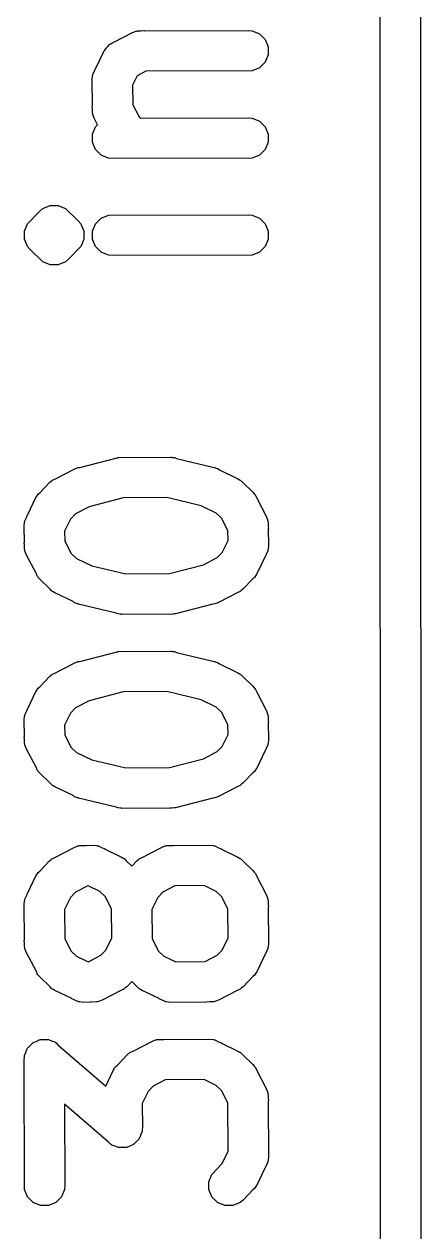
# Model space of a CAD drawing. Extents: x 0 to 3.6, y 0 to 2.89.
# Drawn here: x 3.2249 to 3.3399, y 1.0615 to 1.4116 of the extents above; entities that cross this region are included whole.
import ezdxf

# ---------------------------------------------------------------- set-up
doc = ezdxf.new("R2010")
doc.units = 0
doc.header["$MEASUREMENT"] = 0
doc.layers.add('BLACK', color=7, linetype='CONTINUOUS')

msp = doc.modelspace()

# ---------------------------------------------------------------- linework, layer by layer
at = {"layer": 'BLACK', "linetype": 'CONTINUOUS'}
for p, q in [((3.32821, 0.0338), (3.3281, 2.36599)), ((3.33979, 2.3662), (3.3399, 0.03401)), ((3.25091, 1.40638), (3.25626, 1.40916)), ((3.25626, 1.40916), (3.25735, 1.40958)), ((3.25735, 1.40958), (3.25756, 1.40959)), ((3.25756, 1.40959), (3.25775, 1.40967)), ((3.25775, 1.40967), (3.25875, 1.40968)), ((3.25875, 1.40968), (3.25964, 1.40974)), ((3.25964, 1.40974), (3.25982, 1.40968)), ((3.25982, 1.40968), (3.28984, 1.40979)), ((3.28984, 1.40979), (3.29099, 1.40967)), ((3.29099, 1.40967), (3.29312, 1.40879)), ((3.29312, 1.40879), (3.29475, 1.40716)), ((3.24815, 1.40399), (3.24825, 1.40411)), ((3.24825, 1.40411), (3.24862, 1.40469)), ((3.24862, 1.40469), (3.24918, 1.40517)), ((3.24918, 1.40517), (3.24966, 1.40573)), ((3.24966, 1.40573), (3.25006, 1.40594)), ((3.25006, 1.40594), (3.25036, 1.4062)), ((3.25036, 1.4062), (3.25091, 1.40638)), ((3.29475, 1.40716), (3.29563, 1.40503)), ((3.29563, 1.40503), (3.29563, 1.40273)), ((3.24564, 1.39881), (3.248, 1.40371)), ((3.248, 1.40371), (3.24812, 1.4039)), ((3.24812, 1.4039), (3.24815, 1.40399)), ((3.29475, 1.4006), (3.29312, 1.39897)), ((3.29563, 1.40273), (3.29475, 1.4006)), ((3.24477, 1.397), (3.2453, 1.39809)), ((3.2453, 1.39809), (3.24556, 1.39873)), ((3.24556, 1.39873), (3.24564, 1.39881)), ((3.26015, 1.39798), (3.25761, 1.39666)), ((3.29099, 1.39809), (3.26015, 1.39798)), ((3.29312, 1.39897), (3.29099, 1.39809)), ((3.24456, 1.39544), (3.24468, 1.3966)), ((3.24465, 1.38788), (3.24456, 1.39544)), ((3.24468, 1.3966), (3.24476, 1.39679)), ((3.24476, 1.39679), (3.24477, 1.397)), ((3.25761, 1.39666), (3.25629, 1.39393)), ((3.25629, 1.39393), (3.25636, 1.38827)), ((3.24461, 1.38775), (3.24465, 1.38788)), ((3.24466, 1.38699), (3.24461, 1.38775)), ((3.24468, 1.38586), (3.24466, 1.38699)), ((3.25636, 1.38827), (3.2582, 1.38473)), ((3.24476, 1.38566), (3.24468, 1.38586)), ((3.24477, 1.38545), (3.24476, 1.38566)), ((3.24519, 1.38437), (3.24477, 1.38545)), ((3.24617, 1.38247), (3.24519, 1.38437)), ((3.2582, 1.38473), (3.25855, 1.38439)), ((3.25855, 1.38439), (3.28984, 1.38448)), ((3.28984, 1.38448), (3.29099, 1.38436)), ((3.29099, 1.38436), (3.29312, 1.38348)), ((3.29312, 1.38348), (3.29475, 1.38185)), ((3.24468, 1.37972), (3.24556, 1.38185)), ((3.24468, 1.37742), (3.24468, 1.37972)), ((3.24556, 1.38185), (3.24617, 1.38247)), ((3.29475, 1.38185), (3.29563, 1.37972)), ((3.29563, 1.37972), (3.29563, 1.37742)), ((3.24556, 1.37529), (3.24468, 1.37742)), ((3.29563, 1.37742), (3.29475, 1.37529)), ((3.24719, 1.37366), (3.24556, 1.37529)), ((3.24932, 1.37278), (3.24719, 1.37366)), ((3.25047, 1.37267), (3.24932, 1.37278)), ((3.29099, 1.37278), (3.25047, 1.37267)), ((3.29312, 1.37366), (3.29099, 1.37278)), ((3.29475, 1.37529), (3.29312, 1.37366)), ((3.23032, 1.35817), (3.23244, 1.35905)), ((3.23244, 1.35905), (3.23475, 1.35905)), ((3.23475, 1.35905), (3.23475, 1.35905)), ((3.23475, 1.35905), (3.23563, 1.35869)), ((3.23563, 1.35869), (3.23688, 1.35817)), ((3.22587, 1.35373), (3.22942, 1.35744)), ((3.22942, 1.35744), (3.23032, 1.35817)), ((3.23688, 1.35817), (3.23688, 1.35817)), ((3.23688, 1.35817), (3.24058, 1.35463)), ((3.24556, 1.35373), (3.24719, 1.35536)), ((3.24719, 1.35536), (3.24932, 1.35624)), ((3.24932, 1.35624), (3.28984, 1.35636)), ((3.28984, 1.35636), (3.29099, 1.35624)), ((3.29099, 1.35624), (3.29312, 1.35536)), ((3.29312, 1.35536), (3.29475, 1.35373)), ((3.22499, 1.3516), (3.22587, 1.35373)), ((3.22499, 1.3493), (3.22499, 1.3516)), ((3.22499, 1.3516), (3.22499, 1.3516)), ((3.22499, 1.3516), (3.22499, 1.3516)), ((3.22587, 1.35373), (3.22587, 1.35373)), ((3.24058, 1.35463), (3.24132, 1.35373)), ((3.24132, 1.35373), (3.24132, 1.35373)), ((3.24132, 1.35373), (3.2422, 1.3516)), ((3.2422, 1.3516), (3.2422, 1.3493)), ((3.24468, 1.3516), (3.24556, 1.35373)), ((3.24468, 1.3493), (3.24468, 1.3516)), ((3.29475, 1.35373), (3.29563, 1.3516)), ((3.29563, 1.3516), (3.29563, 1.3493)), ((3.2252, 1.34879), (3.22499, 1.3493)), ((3.22587, 1.34717), (3.2252, 1.34879)), ((3.2422, 1.3493), (3.24168, 1.34805)), ((3.24556, 1.34717), (3.24468, 1.3493)), ((3.29563, 1.3493), (3.29475, 1.34717)), ((3.22661, 1.34627), (3.22587, 1.34717)), ((3.22587, 1.34717), (3.22587, 1.34717)), ((3.23032, 1.34273), (3.22661, 1.34627)), ((3.24132, 1.34717), (3.23777, 1.34346)), ((3.24168, 1.34805), (3.24132, 1.34717)), ((3.24719, 1.34554), (3.24556, 1.34717)), ((3.24932, 1.34466), (3.24719, 1.34554)), ((3.25047, 1.34454), (3.24932, 1.34466)), ((3.29099, 1.34466), (3.25047, 1.34454)), ((3.29312, 1.34554), (3.29099, 1.34466)), ((3.29475, 1.34717), (3.29312, 1.34554)), ((3.23244, 1.34185), (3.23032, 1.34273)), ((3.23032, 1.34273), (3.23032, 1.34273)), ((3.23475, 1.34185), (3.23244, 1.34185)), ((3.23244, 1.34185), (3.23244, 1.34185)), ((3.23688, 1.34273), (3.23475, 1.34185)), ((3.23777, 1.34346), (3.23688, 1.34273)), ((3.24104, 1.28307), (3.25185, 1.28588)), ((3.25185, 1.28588), (3.25205, 1.2859)), ((3.25205, 1.2859), (3.25213, 1.28594)), ((3.25213, 1.28594), (3.25228, 1.28594)), ((3.25228, 1.28594), (3.25299, 1.28604)), ((3.25299, 1.28604), (3.25363, 1.28595)), ((3.25363, 1.28595), (3.26734, 1.28605)), ((3.26734, 1.28605), (3.26754, 1.28603)), ((3.26754, 1.28603), (3.26763, 1.28604)), ((3.26763, 1.28604), (3.26778, 1.28601)), ((3.26778, 1.28601), (3.26849, 1.28594)), ((3.26849, 1.28594), (3.26908, 1.2857)), ((3.26908, 1.2857), (3.28002, 1.28306)), ((3.23378, 1.2797), (3.23939, 1.28262)), ((3.23939, 1.28262), (3.23948, 1.28265)), ((3.23948, 1.28265), (3.23951, 1.28267)), ((3.23951, 1.28267), (3.23961, 1.2827)), ((3.23961, 1.2827), (3.24047, 1.28303)), ((3.24047, 1.28303), (3.24104, 1.28307)), ((3.28002, 1.28306), (3.28011, 1.28303)), ((3.28011, 1.28303), (3.28015, 1.28303)), ((3.28015, 1.28303), (3.28025, 1.28298)), ((3.28025, 1.28298), (3.28111, 1.28267)), ((3.28111, 1.28267), (3.28153, 1.28237)), ((3.28153, 1.28237), (3.28686, 1.2798)), ((3.2294, 1.27574), (3.23223, 1.2787)), ((3.23223, 1.2787), (3.23269, 1.27907)), ((3.23269, 1.27907), (3.23279, 1.27919)), ((3.23279, 1.27919), (3.2329, 1.27925)), ((3.2329, 1.27925), (3.23313, 1.27943)), ((3.23313, 1.27943), (3.23378, 1.2797)), ((3.28686, 1.2798), (3.28735, 1.27949)), ((3.28735, 1.27949), (3.2875, 1.27943)), ((3.2875, 1.27943), (3.28759, 1.27934)), ((3.28759, 1.27934), (3.28784, 1.27919)), ((3.28784, 1.27919), (3.28824, 1.27872)), ((3.28824, 1.27872), (3.2912, 1.27589)), ((3.22831, 1.27435), (3.22863, 1.27485)), ((3.22863, 1.27485), (3.22869, 1.27499)), ((3.22869, 1.27499), (3.22878, 1.27509)), ((3.22878, 1.27509), (3.22893, 1.27533)), ((3.22893, 1.27533), (3.2294, 1.27574)), ((3.2912, 1.27589), (3.29158, 1.27543)), ((3.29158, 1.27543), (3.29169, 1.27533)), ((3.29169, 1.27533), (3.29175, 1.27522)), ((3.29175, 1.27522), (3.29194, 1.27499)), ((3.29194, 1.27499), (3.29221, 1.27434)), ((3.22596, 1.26945), (3.22831, 1.27435)), ((3.24374, 1.27168), (3.23975, 1.26961)), ((3.25363, 1.27424), (3.24374, 1.27168)), ((3.26624, 1.27434), (3.25363, 1.27424)), ((3.27616, 1.27195), (3.26624, 1.27434)), ((3.28059, 1.26982), (3.27616, 1.27195)), ((3.29221, 1.27434), (3.29512, 1.26873)), ((3.22507, 1.26743), (3.22509, 1.26765)), ((3.22509, 1.26765), (3.22561, 1.26873)), ((3.22561, 1.26873), (3.22587, 1.26937)), ((3.22587, 1.26937), (3.22596, 1.26945)), ((3.2383, 1.26808), (3.23662, 1.2646)), ((3.23975, 1.26961), (3.2383, 1.26808)), ((3.28211, 1.26836), (3.28059, 1.26982)), ((3.28396, 1.26481), (3.28211, 1.26836)), ((3.29512, 1.26873), (3.29554, 1.26765)), ((3.29554, 1.26765), (3.29555, 1.26743)), ((3.22488, 1.26609), (3.22499, 1.26724)), ((3.22496, 1.2613), (3.22488, 1.26609)), ((3.22499, 1.26724), (3.22507, 1.26743)), ((3.23662, 1.2646), (3.23667, 1.26173)), ((3.284, 1.26195), (3.28396, 1.26481)), ((3.29555, 1.26743), (3.29563, 1.26724)), ((3.29563, 1.26724), (3.29565, 1.266)), ((3.29565, 1.266), (3.2957, 1.26535)), ((3.2957, 1.26535), (3.29567, 1.26525)), ((3.29567, 1.26525), (3.29575, 1.26046)), ((3.22493, 1.2612), (3.22496, 1.2613)), ((3.22497, 1.26055), (3.22493, 1.2612)), ((3.22499, 1.25931), (3.22497, 1.26055)), ((3.23667, 1.26173), (3.23851, 1.25818)), ((3.28233, 1.25846), (3.284, 1.26195)), ((3.22507, 1.25911), (3.22499, 1.25931)), ((3.22509, 1.2589), (3.22507, 1.25911)), ((3.2255, 1.25782), (3.22509, 1.2589)), ((3.22842, 1.25221), (3.2255, 1.25782)), ((3.23851, 1.25818), (3.24003, 1.25673)), ((3.28087, 1.25694), (3.28233, 1.25846)), ((3.29467, 1.2571), (3.29231, 1.2522)), ((3.29475, 1.25718), (3.29467, 1.2571)), ((3.29501, 1.25781), (3.29475, 1.25718)), ((3.29554, 1.2589), (3.29501, 1.25781)), ((3.29555, 1.25911), (3.29554, 1.2589)), ((3.29563, 1.25931), (3.29555, 1.25911)), ((3.29575, 1.26046), (3.29563, 1.25931)), ((3.24003, 1.25673), (3.24447, 1.2546)), ((3.24447, 1.2546), (3.25438, 1.25221)), ((3.26699, 1.2523), (3.27688, 1.25487)), ((3.27688, 1.25487), (3.28087, 1.25694)), ((3.22869, 1.25156), (3.22842, 1.25221)), ((3.22887, 1.25133), (3.22869, 1.25156)), ((3.22893, 1.25122), (3.22887, 1.25133)), ((3.22905, 1.25111), (3.22893, 1.25122)), ((3.22942, 1.25066), (3.22905, 1.25111)), ((3.23238, 1.24783), (3.22942, 1.25066)), ((3.25438, 1.25221), (3.26699, 1.2523)), ((3.29122, 1.25081), (3.28839, 1.24785)), ((3.29169, 1.25122), (3.29122, 1.25081)), ((3.29185, 1.25146), (3.29169, 1.25122)), ((3.29194, 1.25156), (3.29185, 1.25146)), ((3.292, 1.2517), (3.29194, 1.25156)), ((3.29231, 1.2522), (3.292, 1.2517)), ((3.23279, 1.24736), (3.23238, 1.24783)), ((3.23303, 1.24721), (3.23279, 1.24736)), ((3.23313, 1.24711), (3.23303, 1.24721)), ((3.23327, 1.24705), (3.23313, 1.24711)), ((3.23377, 1.24674), (3.23327, 1.24705)), ((3.2391, 1.24418), (3.23377, 1.24674)), ((3.28684, 1.24684), (3.28123, 1.24393)), ((3.2875, 1.24711), (3.28684, 1.24684)), ((3.28772, 1.2473), (3.2875, 1.24711)), ((3.28784, 1.24736), (3.28772, 1.2473)), ((3.28794, 1.24748), (3.28784, 1.24736)), ((3.28839, 1.24785), (3.28794, 1.24748)), ((3.23951, 1.24387), (3.2391, 1.24418)), ((3.24037, 1.24356), (3.23951, 1.24387)), ((3.24047, 1.24352), (3.24037, 1.24356)), ((3.24052, 1.24351), (3.24047, 1.24352)), ((3.2406, 1.24348), (3.24052, 1.24351)), ((3.25154, 1.24085), (3.2406, 1.24348)), ((3.27959, 1.24348), (3.26877, 1.24067)), ((3.28015, 1.24352), (3.27959, 1.24348)), ((3.28101, 1.24385), (3.28015, 1.24352)), ((3.28111, 1.24387), (3.28101, 1.24385)), ((3.28115, 1.2439), (3.28111, 1.24387)), ((3.28123, 1.24393), (3.28115, 1.2439)), ((3.25213, 1.24061), (3.25154, 1.24085)), ((3.25284, 1.24054), (3.25213, 1.24061)), ((3.25299, 1.2405), (3.25284, 1.24054)), ((3.25308, 1.24051), (3.25299, 1.2405)), ((3.25328, 1.24049), (3.25308, 1.24051)), ((3.26699, 1.2406), (3.25328, 1.24049)), ((3.26763, 1.2405), (3.26699, 1.2406)), ((3.26834, 1.24061), (3.26763, 1.2405)), ((3.26849, 1.24061), (3.26834, 1.24061)), ((3.26858, 1.24064), (3.26849, 1.24061)), ((3.26877, 1.24067), (3.26858, 1.24064)), ((3.24104, 1.22683), (3.25185, 1.22963)), ((3.25185, 1.22963), (3.25205, 1.22966)), ((3.25205, 1.22966), (3.25213, 1.2297)), ((3.25213, 1.2297), (3.25228, 1.2297)), ((3.25228, 1.2297), (3.25299, 1.2298)), ((3.25299, 1.2298), (3.25363, 1.22971)), ((3.25363, 1.22971), (3.26734, 1.22981)), ((3.26734, 1.22981), (3.26754, 1.22979)), ((3.26754, 1.22979), (3.26763, 1.2298)), ((3.26763, 1.2298), (3.26778, 1.22977)), ((3.26778, 1.22977), (3.26849, 1.2297)), ((3.26849, 1.2297), (3.26908, 1.22945)), ((3.26908, 1.22945), (3.28002, 1.22682)), ((3.23378, 1.22346), (3.23939, 1.22637)), ((3.23939, 1.22637), (3.23948, 1.22641)), ((3.23948, 1.22641), (3.23951, 1.22643)), ((3.23951, 1.22643), (3.23961, 1.22646)), ((3.23961, 1.22646), (3.24047, 1.22679)), ((3.24047, 1.22679), (3.24104, 1.22683)), ((3.28002, 1.22682), (3.28011, 1.22679)), ((3.28011, 1.22679), (3.28015, 1.22679)), ((3.28015, 1.22679), (3.28025, 1.22674)), ((3.28025, 1.22674), (3.28111, 1.22643)), ((3.28111, 1.22643), (3.28153, 1.22613)), ((3.28153, 1.22613), (3.28686, 1.22356)), ((3.2294, 1.2195), (3.23223, 1.22245)), ((3.23223, 1.22245), (3.23269, 1.22283)), ((3.23269, 1.22283), (3.23279, 1.22294)), ((3.23279, 1.22294), (3.2329, 1.223)), ((3.2329, 1.223), (3.23313, 1.22319)), ((3.23313, 1.22319), (3.23378, 1.22346)), ((3.28686, 1.22356), (3.28735, 1.22325)), ((3.28735, 1.22325), (3.2875, 1.22319)), ((3.2875, 1.22319), (3.28759, 1.2231)), ((3.28759, 1.2231), (3.28784, 1.22294)), ((3.28784, 1.22294), (3.28824, 1.22247)), ((3.28824, 1.22247), (3.2912, 1.21964)), ((3.22831, 1.21811), (3.22863, 1.2186)), ((3.22863, 1.2186), (3.22869, 1.21875)), ((3.22869, 1.21875), (3.22878, 1.21884)), ((3.22878, 1.21884), (3.22893, 1.21909)), ((3.22893, 1.21909), (3.2294, 1.2195)), ((3.2912, 1.21964), (3.29158, 1.21919)), ((3.29158, 1.21919), (3.29169, 1.21909)), ((3.29169, 1.21909), (3.29175, 1.21897)), ((3.29175, 1.21897), (3.29194, 1.21875)), ((3.29194, 1.21875), (3.29221, 1.2181)), ((3.22596, 1.21321), (3.22831, 1.21811)), ((3.24374, 1.21543), (3.23975, 1.21336)), ((3.25363, 1.218), (3.24374, 1.21543)), ((3.26624, 1.21809), (3.25363, 1.218)), ((3.27616, 1.21571), (3.26624, 1.21809)), ((3.28059, 1.21358), (3.27616, 1.21571)), ((3.29221, 1.2181), (3.29512, 1.21248)), ((3.22509, 1.2114), (3.22561, 1.21249)), ((3.22561, 1.21249), (3.22587, 1.21312)), ((3.22587, 1.21312), (3.22596, 1.21321)), ((3.2383, 1.21184), (3.23662, 1.20835)), ((3.23975, 1.21336), (3.2383, 1.21184)), ((3.28211, 1.21212), (3.28059, 1.21358)), ((3.28396, 1.20857), (3.28211, 1.21212)), ((3.29512, 1.21248), (3.29554, 1.2114)), ((3.22488, 1.20984), (3.22499, 1.21099)), ((3.22496, 1.20506), (3.22488, 1.20984)), ((3.22499, 1.21099), (3.22507, 1.21119)), ((3.22507, 1.21119), (3.22509, 1.2114)), ((3.23662, 1.20835), (3.23667, 1.20549)), ((3.284, 1.20571), (3.28396, 1.20857)), ((3.29554, 1.2114), (3.29555, 1.21119)), ((3.29555, 1.21119), (3.29563, 1.21099)), ((3.29563, 1.21099), (3.29565, 1.20976)), ((3.29565, 1.20976), (3.2957, 1.2091)), ((3.2957, 1.2091), (3.29567, 1.209)), ((3.29567, 1.209), (3.29575, 1.20422)), ((3.22493, 1.20496), (3.22496, 1.20506)), ((3.22497, 1.2043), (3.22493, 1.20496)), ((3.23667, 1.20549), (3.23851, 1.20194)), ((3.28233, 1.20222), (3.284, 1.20571)), ((3.22499, 1.20307), (3.22497, 1.2043)), ((3.22507, 1.20287), (3.22499, 1.20307)), ((3.22509, 1.20266), (3.22507, 1.20287)), ((3.2255, 1.20158), (3.22509, 1.20266)), ((3.22842, 1.19597), (3.2255, 1.20158)), ((3.23851, 1.20194), (3.24003, 1.20048)), ((3.28087, 1.2007), (3.28233, 1.20222)), ((3.29501, 1.20157), (3.29475, 1.20094)), ((3.29554, 1.20266), (3.29501, 1.20157)), ((3.29555, 1.20287), (3.29554, 1.20266)), ((3.29563, 1.20307), (3.29555, 1.20287)), ((3.29575, 1.20422), (3.29563, 1.20307)), ((3.24003, 1.20048), (3.24447, 1.19835)), ((3.24447, 1.19835), (3.25438, 1.19597)), ((3.26699, 1.19606), (3.27688, 1.19863)), ((3.27688, 1.19863), (3.28087, 1.2007)), ((3.29467, 1.20086), (3.29231, 1.19595)), ((3.29475, 1.20094), (3.29467, 1.20086)), ((3.22869, 1.19531), (3.22842, 1.19597)), ((3.22887, 1.19509), (3.22869, 1.19531)), ((3.22893, 1.19497), (3.22887, 1.19509)), ((3.22905, 1.19487), (3.22893, 1.19497)), ((3.22942, 1.19442), (3.22905, 1.19487)), ((3.23238, 1.19159), (3.22942, 1.19442)), ((3.25438, 1.19597), (3.26699, 1.19606)), ((3.29122, 1.19456), (3.28839, 1.19161)), ((3.29169, 1.19497), (3.29122, 1.19456)), ((3.29185, 1.19522), (3.29169, 1.19497)), ((3.29194, 1.19531), (3.29185, 1.19522)), ((3.292, 1.19546), (3.29194, 1.19531)), ((3.29231, 1.19595), (3.292, 1.19546)), ((3.23279, 1.19112), (3.23238, 1.19159)), ((3.23303, 1.19096), (3.23279, 1.19112)), ((3.23313, 1.19087), (3.23303, 1.19096)), ((3.23327, 1.19081), (3.23313, 1.19087)), ((3.23377, 1.1905), (3.23327, 1.19081)), ((3.2391, 1.18794), (3.23377, 1.1905)), ((3.28684, 1.1906), (3.28123, 1.18769)), ((3.2875, 1.19087), (3.28684, 1.1906)), ((3.28772, 1.19106), (3.2875, 1.19087)), ((3.28784, 1.19112), (3.28772, 1.19106)), ((3.28794, 1.19123), (3.28784, 1.19112)), ((3.28839, 1.19161), (3.28794, 1.19123)), ((3.23951, 1.18763), (3.2391, 1.18794)), ((3.24037, 1.18732), (3.23951, 1.18763)), ((3.24047, 1.18727), (3.24037, 1.18732)), ((3.24052, 1.18727), (3.24047, 1.18727)), ((3.2406, 1.18724), (3.24052, 1.18727)), ((3.25154, 1.18461), (3.2406, 1.18724)), ((3.27959, 1.18723), (3.26877, 1.18443)), ((3.28015, 1.18727), (3.27959, 1.18723)), ((3.28101, 1.1876), (3.28015, 1.18727)), ((3.28111, 1.18763), (3.28101, 1.1876)), ((3.28115, 1.18766), (3.28111, 1.18763)), ((3.28123, 1.18769), (3.28115, 1.18766)), ((3.25213, 1.18437), (3.25154, 1.18461)), ((3.25284, 1.18429), (3.25213, 1.18437)), ((3.25299, 1.18426), (3.25284, 1.18429)), ((3.25308, 1.18427), (3.25299, 1.18426)), ((3.25328, 1.18425), (3.25308, 1.18427)), ((3.26699, 1.18435), (3.25328, 1.18425)), ((3.26763, 1.18426), (3.26699, 1.18435)), ((3.26834, 1.18436), (3.26763, 1.18426)), ((3.26849, 1.18437), (3.26834, 1.18436)), ((3.26858, 1.1844), (3.26849, 1.18437)), ((3.26877, 1.18443), (3.26858, 1.1844)), ((3.23939, 1.17294), (3.24047, 1.17336)), ((3.24047, 1.17336), (3.24068, 1.17337)), ((3.24068, 1.17337), (3.24088, 1.17345)), ((3.24088, 1.17345), (3.24247, 1.1735)), ((3.24247, 1.1735), (3.24277, 1.17352)), ((3.24277, 1.17352), (3.24281, 1.17351)), ((3.24281, 1.17351), (3.24485, 1.17357)), ((3.24485, 1.17357), (3.246, 1.17345)), ((3.246, 1.17345), (3.24619, 1.17337)), ((3.24619, 1.17337), (3.24641, 1.17336)), ((3.24641, 1.17336), (3.24749, 1.17283)), ((3.2647, 1.17294), (3.26578, 1.17336)), ((3.26578, 1.17336), (3.26599, 1.17337)), ((3.26599, 1.17337), (3.26619, 1.17345)), ((3.26619, 1.17345), (3.26728, 1.17346)), ((3.26728, 1.17346), (3.26808, 1.17352)), ((3.26808, 1.17352), (3.26823, 1.17347)), ((3.26823, 1.17347), (3.27859, 1.17357)), ((3.27859, 1.17357), (3.27974, 1.17345)), ((3.27974, 1.17345), (3.27994, 1.17337)), ((3.27994, 1.17337), (3.28015, 1.17336)), ((3.28015, 1.17336), (3.28124, 1.17283)), ((3.23269, 1.1694), (3.23279, 1.16951)), ((3.23279, 1.16951), (3.2329, 1.16957)), ((3.2329, 1.16957), (3.23313, 1.16976)), ((3.23313, 1.16976), (3.23378, 1.17003)), ((3.23378, 1.17003), (3.23939, 1.17294)), ((3.24749, 1.17283), (3.24813, 1.17257)), ((3.24813, 1.17257), (3.24821, 1.17249)), ((3.24821, 1.17249), (3.25311, 1.17013)), ((3.25311, 1.17013), (3.25361, 1.16982)), ((3.25361, 1.16982), (3.25375, 1.16976)), ((3.25375, 1.16976), (3.25385, 1.16967)), ((3.25385, 1.16967), (3.25409, 1.16951)), ((3.25409, 1.16951), (3.2545, 1.16904)), ((3.258, 1.1694), (3.2581, 1.16951)), ((3.2581, 1.16951), (3.25821, 1.16957)), ((3.25821, 1.16957), (3.25844, 1.16976)), ((3.25844, 1.16976), (3.25909, 1.17003)), ((3.25909, 1.17003), (3.2647, 1.17294)), ((3.28124, 1.17283), (3.28187, 1.17257)), ((3.28187, 1.17257), (3.28195, 1.17249)), ((3.28195, 1.17249), (3.28686, 1.17013)), ((3.28686, 1.17013), (3.28735, 1.16982)), ((3.28735, 1.16982), (3.2875, 1.16976)), ((3.2875, 1.16976), (3.28759, 1.16967)), ((3.28759, 1.16967), (3.28784, 1.16951)), ((3.28784, 1.16951), (3.28824, 1.16904)), ((3.22893, 1.16566), (3.2294, 1.16607)), ((3.2294, 1.16607), (3.23223, 1.16902)), ((3.23223, 1.16902), (3.23269, 1.1694)), ((3.2545, 1.16904), (3.2561, 1.16751)), ((3.2561, 1.16751), (3.25754, 1.16902)), ((3.25754, 1.16902), (3.258, 1.1694)), ((3.28824, 1.16904), (3.2912, 1.16621)), ((3.2912, 1.16621), (3.29157, 1.16576)), ((3.22596, 1.15977), (3.22831, 1.16468)), ((3.22831, 1.16468), (3.22863, 1.16517)), ((3.22863, 1.16517), (3.22869, 1.16532)), ((3.22869, 1.16532), (3.22878, 1.16541)), ((3.22878, 1.16541), (3.22893, 1.16566)), ((3.29157, 1.16576), (3.29169, 1.16566)), ((3.29169, 1.16566), (3.29175, 1.16554)), ((3.29175, 1.16554), (3.29194, 1.16532)), ((3.29194, 1.16532), (3.29221, 1.16466)), ((3.29221, 1.16466), (3.29512, 1.15905)), ((3.22509, 1.15797), (3.22561, 1.15906)), ((3.22561, 1.15906), (3.22587, 1.15969)), ((3.22587, 1.15969), (3.22596, 1.15977)), ((3.23975, 1.15993), (3.2383, 1.15841)), ((3.24334, 1.16179), (3.23975, 1.15993)), ((3.24342, 1.16179), (3.24334, 1.16179)), ((3.24684, 1.16015), (3.24342, 1.16179)), ((3.24837, 1.15869), (3.24684, 1.16015)), ((3.26506, 1.15993), (3.26361, 1.15841)), ((3.2686, 1.16177), (3.26506, 1.15993)), ((3.27706, 1.16184), (3.2686, 1.16177)), ((3.28059, 1.16015), (3.27706, 1.16184)), ((3.28211, 1.15869), (3.28059, 1.16015)), ((3.29512, 1.15905), (3.29554, 1.15797)), ((3.22488, 1.15641), (3.22499, 1.15756)), ((3.22497, 1.14605), (3.22488, 1.15641)), ((3.22499, 1.15756), (3.22507, 1.15776)), ((3.22507, 1.15776), (3.22509, 1.15797)), ((3.2383, 1.15841), (3.2366, 1.15488)), ((3.2502, 1.15516), (3.24837, 1.15869)), ((3.26361, 1.15841), (3.26191, 1.15488)), ((3.28395, 1.15516), (3.28211, 1.15869)), ((3.29554, 1.15797), (3.29555, 1.15776)), ((3.29555, 1.15776), (3.29563, 1.15756)), ((3.29563, 1.15756), (3.29564, 1.15648)), ((3.29564, 1.15648), (3.2957, 1.15567)), ((3.2957, 1.15567), (3.29565, 1.15553)), ((3.29565, 1.15553), (3.29575, 1.14516)), ((3.2366, 1.15488), (3.23668, 1.14642)), ((3.25028, 1.14669), (3.2502, 1.15516)), ((3.26191, 1.15488), (3.26199, 1.14642)), ((3.28402, 1.14669), (3.28395, 1.15516)), ((3.22493, 1.1459), (3.22497, 1.14605)), ((3.22498, 1.1451), (3.22493, 1.1459)), ((3.22499, 1.14401), (3.22498, 1.1451)), ((3.23668, 1.14642), (3.23851, 1.14288)), ((3.24858, 1.14316), (3.25028, 1.14669)), ((3.26199, 1.14642), (3.26382, 1.14288)), ((3.28233, 1.14316), (3.28402, 1.14669)), ((3.29575, 1.14516), (3.29563, 1.14401)), ((3.22507, 1.14381), (3.22499, 1.14401)), ((3.22509, 1.1436), (3.22507, 1.14381)), ((3.2255, 1.14252), (3.22509, 1.1436)), ((3.22842, 1.13691), (3.2255, 1.14252)), ((3.23851, 1.14288), (3.24003, 1.14143)), ((3.24354, 1.13978), (3.24712, 1.14164)), ((3.24712, 1.14164), (3.24858, 1.14316)), ((3.26382, 1.14288), (3.26534, 1.14143)), ((3.27734, 1.13981), (3.28087, 1.14164)), ((3.28087, 1.14164), (3.28233, 1.14316)), ((3.29467, 1.1418), (3.29231, 1.1369)), ((3.29475, 1.14188), (3.29467, 1.1418)), ((3.29501, 1.14252), (3.29475, 1.14188)), ((3.29554, 1.1436), (3.29501, 1.14252)), ((3.29555, 1.14381), (3.29554, 1.1436)), ((3.29563, 1.14401), (3.29555, 1.14381)), ((3.24003, 1.14143), (3.24346, 1.13978)), ((3.24346, 1.13978), (3.24354, 1.13978)), ((3.26534, 1.14143), (3.26887, 1.13973)), ((3.26887, 1.13973), (3.27734, 1.13981)), ((3.22869, 1.13626), (3.22842, 1.13691)), ((3.22887, 1.13603), (3.22869, 1.13626)), ((3.22893, 1.13592), (3.22887, 1.13603)), ((3.22905, 1.13582), (3.22893, 1.13592)), ((3.22942, 1.13536), (3.22905, 1.13582)), ((3.23238, 1.13253), (3.22942, 1.13536)), ((3.29122, 1.13551), (3.28839, 1.13255)), ((3.29169, 1.13592), (3.29122, 1.13551)), ((3.29185, 1.13616), (3.29169, 1.13592)), ((3.29194, 1.13626), (3.29185, 1.13616)), ((3.292, 1.1364), (3.29194, 1.13626)), ((3.29231, 1.1369), (3.292, 1.1364)), ((3.23279, 1.13206), (3.23238, 1.13253)), ((3.23303, 1.13191), (3.23279, 1.13206)), ((3.23313, 1.13182), (3.23303, 1.13191)), ((3.23327, 1.13176), (3.23313, 1.13182)), ((3.23377, 1.13144), (3.23327, 1.13176)), ((3.23867, 1.12909), (3.23377, 1.13144)), ((3.2531, 1.13155), (3.24749, 1.12863)), ((3.25375, 1.13182), (3.2531, 1.13155)), ((3.25398, 1.132), (3.25375, 1.13182)), ((3.25409, 1.13206), (3.25398, 1.132)), ((3.25419, 1.13218), (3.25409, 1.13206)), ((3.25465, 1.13255), (3.25419, 1.13218)), ((3.25609, 1.13406), (3.25465, 1.13255)), ((3.25769, 1.13253), (3.25609, 1.13406)), ((3.2581, 1.13206), (3.25769, 1.13253)), ((3.25834, 1.13191), (3.2581, 1.13206)), ((3.25844, 1.13182), (3.25834, 1.13191)), ((3.25858, 1.13176), (3.25844, 1.13182)), ((3.25908, 1.13144), (3.25858, 1.13176)), ((3.26398, 1.12909), (3.25908, 1.13144)), ((3.28684, 1.13155), (3.28123, 1.12863)), ((3.2875, 1.13182), (3.28684, 1.13155)), ((3.28772, 1.132), (3.2875, 1.13182)), ((3.28784, 1.13206), (3.28772, 1.132)), ((3.28794, 1.13218), (3.28784, 1.13206)), ((3.28839, 1.13255), (3.28794, 1.13218)), ((3.23875, 1.129), (3.23867, 1.12909)), ((3.23939, 1.12874), (3.23875, 1.129)), ((3.24047, 1.12822), (3.23939, 1.12874)), ((3.24068, 1.1282), (3.24047, 1.12822)), ((3.24088, 1.12812), (3.24068, 1.1282)), ((3.24203, 1.12801), (3.24088, 1.12812)), ((3.24407, 1.12807), (3.24203, 1.12801)), ((3.24411, 1.12806), (3.24407, 1.12807)), ((3.24441, 1.12808), (3.24411, 1.12806)), ((3.246, 1.12812), (3.24441, 1.12808)), ((3.24619, 1.1282), (3.246, 1.12812)), ((3.24641, 1.12822), (3.24619, 1.1282)), ((3.24749, 1.12863), (3.24641, 1.12822)), ((3.26406, 1.129), (3.26398, 1.12909)), ((3.2647, 1.12874), (3.26406, 1.129)), ((3.26578, 1.12822), (3.2647, 1.12874)), ((3.26599, 1.1282), (3.26578, 1.12822)), ((3.26619, 1.12812), (3.26599, 1.1282)), ((3.26734, 1.12801), (3.26619, 1.12812)), ((3.27771, 1.1281), (3.26734, 1.12801)), ((3.27785, 1.12806), (3.27771, 1.1281)), ((3.27866, 1.12811), (3.27785, 1.12806)), ((3.27974, 1.12812), (3.27866, 1.12811)), ((3.27994, 1.1282), (3.27974, 1.12812)), ((3.28015, 1.12822), (3.27994, 1.1282)), ((3.28123, 1.12863), (3.28015, 1.12822)), ((3.22839, 1.11669), (3.22925, 1.11712)), ((3.22925, 1.11712), (3.22945, 1.11713)), ((3.22945, 1.11713), (3.22963, 1.11721)), ((3.22963, 1.11721), (3.23059, 1.11721)), ((3.23059, 1.11721), (3.23155, 1.11727)), ((3.23155, 1.11727), (3.23174, 1.11721)), ((3.23174, 1.11721), (3.23194, 1.11721)), ((3.23194, 1.11721), (3.23282, 1.11684)), ((3.26189, 1.1167), (3.26297, 1.11711)), ((3.26297, 1.11711), (3.26318, 1.11713)), ((3.26318, 1.11713), (3.26338, 1.11721)), ((3.26338, 1.11721), (3.26444, 1.11722)), ((3.26444, 1.11722), (3.26527, 1.11728)), ((3.26527, 1.11728), (3.26542, 1.11722)), ((3.26542, 1.11722), (3.27859, 1.11732)), ((3.27859, 1.11732), (3.27974, 1.11721)), ((3.27974, 1.11721), (3.27994, 1.11713)), ((3.27994, 1.11713), (3.28015, 1.11711)), ((3.28015, 1.11711), (3.28124, 1.11659)), ((3.22536, 1.11346), (3.22567, 1.11436)), ((3.22567, 1.11436), (3.2258, 1.11451)), ((3.2258, 1.11451), (3.22587, 1.1147)), ((3.22587, 1.1147), (3.22655, 1.11538)), ((3.22655, 1.11538), (3.22718, 1.1161)), ((3.22718, 1.1161), (3.22736, 1.11619)), ((3.22736, 1.11619), (3.2275, 1.11633)), ((3.2275, 1.11633), (3.22839, 1.11669)), ((3.23282, 1.11684), (3.23373, 1.11654)), ((3.23373, 1.11654), (3.23388, 1.1164)), ((3.23388, 1.1164), (3.23407, 1.11633)), ((3.23407, 1.11633), (3.23469, 1.1157)), ((3.23469, 1.1157), (3.24853, 1.10368)), ((3.2554, 1.11333), (3.25563, 1.11352)), ((3.25563, 1.11352), (3.25628, 1.11379)), ((3.25628, 1.11379), (3.26189, 1.1167)), ((3.28124, 1.11659), (3.28187, 1.11633)), ((3.28187, 1.11633), (3.28195, 1.11625)), ((3.28195, 1.11625), (3.28686, 1.11389)), ((3.28686, 1.11389), (3.28735, 1.11358)), ((3.28735, 1.11358), (3.2875, 1.11352)), ((3.2875, 1.11352), (3.28759, 1.11342)), ((3.22488, 1.11142), (3.22494, 1.11203)), ((3.22499, 1.07371), (3.22488, 1.11142)), ((3.22493, 1.11218), (3.22496, 1.11229)), ((3.22494, 1.11203), (3.22493, 1.11218)), ((3.22496, 1.11229), (3.22499, 1.11257)), ((3.22499, 1.11257), (3.22536, 1.11346)), ((3.2519, 1.10982), (3.25473, 1.11278)), ((3.25473, 1.11278), (3.25518, 1.11315)), ((3.25518, 1.11315), (3.25529, 1.11327)), ((3.25529, 1.11327), (3.2554, 1.11333)), ((3.28759, 1.11342), (3.28784, 1.11327)), ((3.28784, 1.11327), (3.28824, 1.1128)), ((3.28824, 1.1128), (3.2912, 1.10997)), ((3.2912, 1.10997), (3.29157, 1.10952)), ((3.24853, 1.10368), (3.25081, 1.10843)), ((3.25081, 1.10843), (3.25112, 1.10893)), ((3.25112, 1.10893), (3.25118, 1.10907)), ((3.25118, 1.10907), (3.25127, 1.10917)), ((3.25127, 1.10917), (3.25143, 1.10941)), ((3.25143, 1.10941), (3.2519, 1.10982)), ((3.29157, 1.10952), (3.29169, 1.10941)), ((3.29169, 1.10941), (3.29175, 1.1093)), ((3.29175, 1.1093), (3.29194, 1.10907)), ((3.29194, 1.10907), (3.29221, 1.10842)), ((3.29221, 1.10842), (3.29512, 1.10281)), ((3.26225, 1.10369), (3.2608, 1.10217)), ((3.26578, 1.10552), (3.26225, 1.10369)), ((3.27705, 1.10561), (3.26578, 1.10552)), ((3.28059, 1.1039), (3.27705, 1.10561)), ((3.28211, 1.10245), (3.28059, 1.1039)), ((3.2608, 1.10217), (3.25911, 1.09865)), ((3.28394, 1.09892), (3.28211, 1.10245)), ((3.29512, 1.10281), (3.29554, 1.10173)), ((3.29554, 1.10173), (3.29555, 1.10152)), ((3.29555, 1.10152), (3.29563, 1.10132)), ((3.29563, 1.10132), (3.29564, 1.10028)), ((3.29564, 1.10028), (3.2957, 1.09943)), ((3.24937, 1.08745), (3.23662, 1.09853)), ((3.23662, 1.09853), (3.23669, 1.07486)), ((3.25911, 1.09865), (3.25919, 1.09173)), ((3.28403, 1.08484), (3.28394, 1.09892)), ((3.2957, 1.09943), (3.29564, 1.09927)), ((3.29564, 1.09927), (3.29575, 1.0833)), ((3.25871, 1.08969), (3.2584, 1.08879)), ((3.25907, 1.09058), (3.25871, 1.08969)), ((3.2591, 1.09086), (3.25907, 1.09058)), ((3.25914, 1.09097), (3.2591, 1.09086)), ((3.25919, 1.09173), (3.25913, 1.09112)), ((3.25913, 1.09112), (3.25914, 1.09097)), ((3.25, 1.08682), (3.24937, 1.08745)), ((3.25018, 1.08675), (3.25, 1.08682)), ((3.25033, 1.08661), (3.25018, 1.08675)), ((3.25124, 1.08631), (3.25033, 1.08661)), ((3.25213, 1.08594), (3.25124, 1.08631)), ((3.25233, 1.08594), (3.25213, 1.08594)), ((3.25252, 1.08588), (3.25233, 1.08594)), ((3.25347, 1.08594), (3.25252, 1.08588)), ((3.25443, 1.08594), (3.25347, 1.08594)), ((3.25462, 1.08602), (3.25443, 1.08594)), ((3.25482, 1.08603), (3.25462, 1.08602)), ((3.25568, 1.08645), (3.25482, 1.08603)), ((3.25656, 1.08682), (3.25568, 1.08645)), ((3.2567, 1.08696), (3.25656, 1.08682)), ((3.25688, 1.08705), (3.2567, 1.08696)), ((3.25751, 1.08777), (3.25688, 1.08705)), ((3.25819, 1.08845), (3.25751, 1.08777)), ((3.25827, 1.08864), (3.25819, 1.08845)), ((3.2584, 1.08879), (3.25827, 1.08864)), ((3.28233, 1.0813), (3.28403, 1.08484)), ((3.29563, 1.08214), (3.29555, 1.08195)), ((3.29575, 1.0833), (3.29563, 1.08214)), ((3.27931, 1.07814), (3.28233, 1.0813)), ((3.29467, 1.07993), (3.29231, 1.07503)), ((3.29475, 1.08001), (3.29467, 1.07993)), ((3.29501, 1.08065), (3.29475, 1.08001)), ((3.29554, 1.08174), (3.29501, 1.08065)), ((3.29555, 1.08195), (3.29554, 1.08174)), ((3.27842, 1.07601), (3.27931, 1.07814)), ((3.27842, 1.07371), (3.27842, 1.07601)), ((3.29231, 1.07503), (3.292, 1.07453)), ((3.22587, 1.07158), (3.22499, 1.07371)), ((3.2275, 1.06995), (3.22587, 1.07158)), ((3.23569, 1.07158), (3.23407, 1.06995)), ((3.23658, 1.07371), (3.23569, 1.07158)), ((3.23669, 1.07486), (3.23658, 1.07371)), ((3.27931, 1.07158), (3.27842, 1.07371)), ((3.28093, 1.06995), (3.27931, 1.07158)), ((3.29122, 1.07364), (3.28839, 1.07068)), ((3.29169, 1.07405), (3.29122, 1.07364)), ((3.29185, 1.0743), (3.29169, 1.07405)), ((3.29194, 1.07439), (3.29185, 1.0743)), ((3.292, 1.07453), (3.29194, 1.07439)), ((3.22963, 1.06907), (3.2275, 1.06995)), ((3.23194, 1.06907), (3.22963, 1.06907)), ((3.23407, 1.06995), (3.23194, 1.06907)), ((3.28306, 1.06907), (3.28093, 1.06995)), ((3.28537, 1.06907), (3.28306, 1.06907)), ((3.2875, 1.06995), (3.28537, 1.06907)), ((3.28839, 1.07068), (3.2875, 1.06995))]:
    msp.add_line(p, q, dxfattribs=at)

doc.saveas('drawing.dxf')
